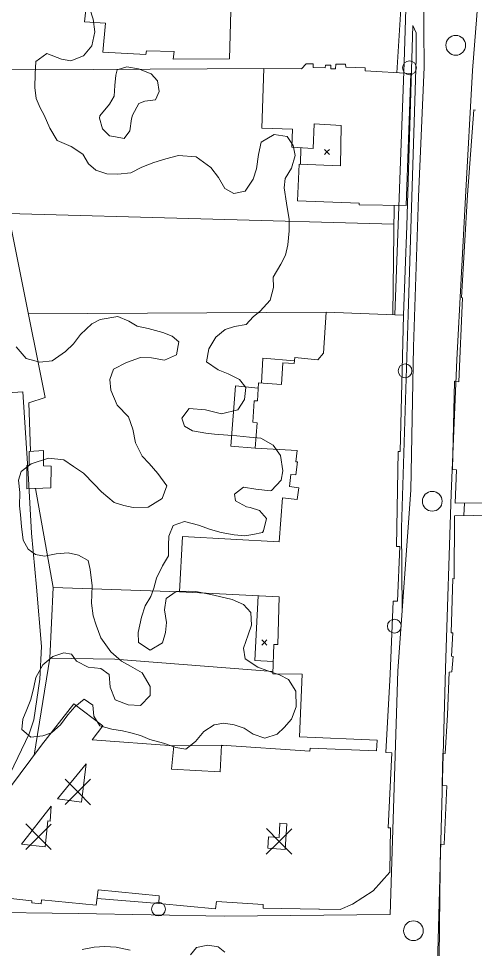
# Model space of a CAD drawing. Header units: metres. Extents: x 4652992 to 4879070, y 2074171 to 2309877.
# Drawn here: x 4654179.9 to 4654230.8, y 2309013.5 to 2309117 of the extents above; entities that cross this region are included whole.
import ezdxf

# ---------------------------------------------------------------- set-up
doc = ezdxf.new("R2010")
doc.units = ezdxf.units.M
doc.header["$MEASUREMENT"] = 0
doc.linetypes.add('DGN Style 2', pattern=[66.27138, 39.762828, -26.508552])
for name, color, linetype, lineweight in [('Level 18', 5, 'Continuous', 0), ('Level 30', 5, 'Continuous', 0), ('Level 31', 38, 'Continuous', 0), ('Level 35', 4, 'Continuous', 0), ('Level 37', 3, 'Continuous', 0), ('Level 39', 9, 'Continuous', 0), ('Level 40', 1, 'Continuous', 0), ('Level 45', 9, 'Continuous', 0), ('Level 54', 30, 'DGN Style 2', 0), ('Level 61', 4, 'Continuous', 0), ('Level 62', 4, 'Continuous', 0), ('Level 63', 3, 'Continuous', 0)]:
    doc.layers.add(name, color=color, linetype=linetype, lineweight=lineweight)

# ---------------------------------------------------------------- blocks, each defined once
blk = doc.blocks.new('COTA_12')
at = {"layer": 'Level 63', "ltscale": 0.2}
for p, q in [((-1.408662, 1.419362, 0.00024), (-0.000205, -0.00016, 0.00024)), ((1.419317, 1.408297, 0.00024), (-0.000205, -0.00016, 0.00024)), ((-0.000205, -0.00016, 0.00024), (-1.419727, -1.408617, 0.00024)), ((-0.000205, -0.00016, 0.00024), (1.408252, -1.419682, 0.00024))]:
    blk.add_line(p, q, dxfattribs=at)
blk = doc.blocks.new('AL_1')
at = {"layer": 'Level 45'}
blk.add_circle((2.1e-05, 1.3e-05, 3e-05), 1.100002, dxfattribs=at)
blk = doc.blocks.new('POSTE_1')
at = {"layer": 'Level 61'}
blk.add_circle((-4.7e-05, -1.9e-05, -2.4e-05), 0.770001, dxfattribs=at)
blk = doc.blocks.new('COTA_10')
at = {"layer": 'Level 39'}
for p, q in [((-1.408444, 1.419518, 3.9e-05), (1.3e-05, -4e-06, 3.9e-05)), ((1.419535, 1.408453, 3.9e-05), (1.3e-05, -4e-06, 3.9e-05)), ((1.3e-05, -4e-06, 3.9e-05), (-1.419509, -1.408461, 3.9e-05)), ((1.3e-05, -4e-06, 3.9e-05), (1.40847, -1.419526, 3.9e-05))]:
    blk.add_line(p, q, dxfattribs=at)
blk = doc.blocks.new('COTA_17')
at = {"layer": 'Level 63', "ltscale": 0.2}
for p, q in [((0.000105, 0.00022, -0.000125), (-1.419417, -1.408237, -0.000125)), ((-1.408352, 1.419742, -0.000125), (0.000105, 0.00022, -0.000125)), ((1.419627, 1.408677, -0.000125), (0.000105, 0.00022, -0.000125)), ((0.000105, 0.00022, -0.000125), (1.408562, -1.419302, -0.000125))]:
    blk.add_line(p, q, dxfattribs=at)

msp = doc.modelspace()

# ---------------------------------------------------------------- linework, layer by layer
at = {"layer": 'Level 18', "color": 30}
for points in [[(4654226.168449, 2308994.774468, 1317.95487), (4654226.507118, 2309010.421618, 1316.60487), (4654227.428358, 2309044.720447, 1314.59237), (4654228.071314, 2309064.153658, 1314.11737), (4654228.693884, 2309079.084184, 1313.71112), (4654229.643919, 2309097.169653, 1313.34862), (4654230.446915, 2309111.276022, 1313.16737), (4654231.256583, 2309121.668757, 1312.84862), (4654231.432309, 2309126.884398, 1312.72987), (4654231.57145, 2309134.103858, 1312.66737), (4654231.39028, 2309144.067126, 1312.49237), (4654231.304068, 2309151.847735, 1312.31112), (4654230.786243, 2309154.120024, 1312.294298)], [(4654221.274627, 2309017.348229, 1316.188163), (4654222.134782, 2309044.472765, 1314.604443), (4654223.558756, 2309064.564874, 1314.09416), (4654223.862801, 2309080.526129, 1313.667935), (4654224.436448, 2309097.20516, 1313.336772), (4654225.042303, 2309111.640338, 1313.14902), (4654224.976264, 2309120.130304, 1312.885896), (4654225.122185, 2309127.297377, 1312.709862), (4654225.511222, 2309134.802762, 1312.633184), (4654225.751931, 2309144.387716, 1312.465171), (4654225.88782, 2309151.787722, 1312.29277)], [(4654172.561932, 2309019.911529, 1306.375188), (4654175.411887, 2309026.048867, 1305.268938), (4654178.985571, 2309033.029004, 1304.225188), (4654181.092113, 2309037.437741, 1303.718938), (4654181.618774, 2309038.998476, 1303.481438), (4654182.275736, 2309043.524011, 1302.906438), (4654182.448018, 2309047.16053, 1302.537688), (4654181.890575, 2309053.768775, 1301.956438), (4654181.358677, 2309059.780372, 1301.475188), (4654181.026044, 2309065.830023, 1300.912688), (4654180.374367, 2309075.505228, 1300.106438), (4654177.526032, 2309075.313377, 1300.111217)], [(4654221.274627, 2309017.348229, 1316.188163), (4654202.806685, 2309017.171647, 1312.953852), (4654186.554646, 2309017.449219, 1309.491352), (4654174.967728, 2309017.593862, 1307.297602), (4654172.831034, 2309017.636297, 1306.881621)]]:
    msp.add_polyline3d(points, dxfattribs=at)
at = {"layer": 'Level 30', "color": 1}
for points in [[(4654203.389138, 2309112.552255, 1307.880207), (4654197.123271, 2309112.545276, 1307.367707), (4654197.20842, 2309113.389203, 1306.673957), (4654194.15132, 2309113.445955, 1304.955207), (4654194.08754, 2309113.053712, 1304.955207), (4654189.297853, 2309113.30959, 1303.811457), (4654189.575162, 2309116.539317, 1303.523957), (4654187.258479, 2309116.671513, 1302.711457), (4654187.654419, 2309120.449681, 1302.136457), (4654189.762942, 2309120.264088, 1302.130207), (4654189.660139, 2309119.334359, 1303.411457), (4654194.373477, 2309119.374756, 1306.505207), (4654194.461009, 2309120.363739, 1306.505207), (4654197.47563, 2309120.082086, 1307.455207), (4654197.578918, 2309121.403604, 1307.455207), (4654202.759688, 2309121.007995, 1307.873957), (4654202.631963, 2309119.313811, 1307.873957), (4654203.584113, 2309119.235883, 1307.861457), (4654203.389138, 2309112.552255, 1307.880207)], [(4654223.591779, 2309110.938111, 1314.510489), (4654223.06359, 2309096.258196, 1314.797989), (4654217.83262, 2309096.313934, 1314.204239), (4654217.833065, 2309096.507392, 1314.204239), (4654210.969699, 2309096.774478, 1314.060489), (4654211.159958, 2309100.839835, 1314.010489), (4654215.729572, 2309100.676881, 1313.941739), (4654215.80144, 2309105.154701, 1313.879239), (4654212.817398, 2309105.33754, 1314.047989), (4654212.709775, 2309102.609361, 1314.047989), (4654210.309994, 2309102.7362, 1314.072989), (4654210.397944, 2309104.735853, 1314.116739), (4654207.000831, 2309104.868905, 1314.110489), (4654207.192239, 2309111.49169, 1314.197989), (4654211.399369, 2309111.447842, 1314.179239), (4654211.937696, 2309112.00999, 1314.172989), (4654212.684861, 2309112.002028, 1314.172989), (4654212.713501, 2309111.622689, 1314.172989), (4654214.050568, 2309111.585151, 1314.197989), (4654214.07764, 2309111.869621, 1314.185489), (4654214.657167, 2309111.856091, 1314.222989), (4654214.674855, 2309111.458368, 1314.222989), (4654215.182929, 2309111.467051, 1314.222989), (4654215.221306, 2309111.963345, 1314.222989), (4654216.316967, 2309111.963683, 1314.251114), (4654216.318726, 2309111.652305, 1314.251114), (4654218.495116, 2309111.552498, 1314.351114), (4654218.479273, 2309111.224191, 1315.144864), (4654223.591779, 2309110.938111, 1314.510489)], [(4654233.417903, 2309063.16791, 1320.162068), (4654228.509088, 2309063.131088, 1318.665193), (4654228.656385, 2309066.832064, 1319.008943), (4654228.228526, 2309066.889316, 1319.008943), (4654228.431397, 2309076.687583, 1319.212068), (4654228.9028, 2309076.641523, 1319.212068), (4654229.326425, 2309085.97215, 1318.518318), (4654229.20814, 2309085.997451, 1318.518318), (4654229.885044, 2309097.437499, 1318.568318), (4654230.585148, 2309106.900696, 1318.580818), (4654230.779438, 2309106.845443, 1315.712068)], [(4654176.59062, 2309028.377723, 1306.954619), (4654182.457477, 2309036.179811, 1306.942119), (4654186.073916, 2309040.807538, 1306.929619), (4654189.277705, 2309038.3516, 1307.460869), (4654188.085449, 2309036.806203, 1311.579619), (4654197.20418, 2309036.11071, 1312.723369), (4654196.936121, 2309033.530036, 1314.254619), (4654202.346207, 2309033.213717, 1319.198369), (4654202.505879, 2309036.188469, 1319.192119), (4654212.31238, 2309035.538566, 1318.435869), (4654212.367376, 2309035.856565, 1318.373369), (4654219.762294, 2309035.570112, 1317.417119), (4654219.8273, 2309036.765265, 1317.373369), (4654211.189205, 2309037.12464, 1317.329619), (4654211.480863, 2309044.096732, 1317.260869), (4654208.213183, 2309044.148253, 1316.860869), (4654208.318373, 2309047.382008, 1316.892119), (4654208.753247, 2309047.385043, 1316.892119), (4654208.915214, 2309052.695944, 1322.610869), (4654197.81953, 2309053.270963, 1321.754619), (4654198.160871, 2309059.407046, 1321.767119), (4654208.911293, 2309058.826251, 1316.773369), (4654209.300742, 2309063.716104, 1315.923369), (4654210.91869, 2309063.533822, 1315.679619), (4654211.09358, 2309064.845309, 1315.260869), (4654210.08169, 2309064.979816, 1315.260869), (4654210.209863, 2309066.328537, 1315.260869), (4654210.786914, 2309066.273337, 1315.260869), (4654210.96669, 2309067.733654, 1315.254619), (4654210.761846, 2309067.736558, 1315.254619), (4654210.925438, 2309068.99596, 1315.254619), (4654206.256398, 2309069.258061, 1314.823369), (4654206.456792, 2309072.07646, 1314.692119), (4654205.974205, 2309072.125097, 1314.692119), (4654206.123491, 2309074.518422, 1314.692119), (4654206.504171, 2309074.505189, 1315.185869), (4654206.607998, 2309076.499483, 1315.185869), (4654209.158525, 2309076.322268, 1311.379619), (4654209.329376, 2309078.75186, 1311.292119), (4654210.586415, 2309078.673959, 1314.517119), (4654210.665005, 2309079.352033, 1314.517119), (4654213.23786, 2309079.088297, 1314.373369), (4654213.85064, 2309079.829329, 1314.367119), (4654214.153561, 2309084.383427, 1314.373369), (4654222.756183, 2309084.039643, 1316.098369)], [(4654222.756183, 2309084.039643, 1316.098369), (4654222.370071, 2309068.863973, 1316.292119), (4654222.148986, 2309068.863157, 1316.292119), (4654221.963846, 2309058.308798, 1321.826494), (4654222.357387, 2309058.292776, 1321.826494), (4654222.107416, 2309052.208584, 1321.795244), (4654221.591287, 2309052.236863, 1317.776494), (4654221.266627, 2309044.079126, 1317.720244), (4654220.786326, 2309035.362738, 1319.432744), (4654221.440665, 2309035.332465, 1319.432744), (4654221.032645, 2309027.009943, 1319.482744), (4654221.315996, 2309026.990277, 1321.295244), (4654221.229192, 2309022.070494, 1321.298369), (4654219.376203, 2309019.976547, 1321.323369), (4654217.071204, 2309018.509668, 1321.279619), (4654215.719853, 2309017.900309, 1321.267119), (4654213.41545, 2309017.943366, 1321.067119), (4654213.344371, 2309017.931333, 1318.398369), (4654207.129525, 2309018.06105, 1318.117119), (4654207.133216, 2309018.454783, 1315.929619), (4654201.924806, 2309018.804956, 1314.492119), (4654201.824761, 2309017.969253, 1314.492119), (4654195.523119, 2309018.580043, 1314.398369), (4654195.570835, 2309019.426918, 1313.429619), (4654188.760735, 2309020.091848, 1312.867119), (4654188.551349, 2309018.37474, 1312.554619), (4654182.473659, 2309018.997566, 1312.351494), (4654182.401842, 2309018.538125, 1312.351494), (4654181.379118, 2309018.646277, 1312.351494), (4654181.395872, 2309018.883525, 1312.351494), (4654179.054628, 2309019.142302, 1312.242119)], [(4654226.715331, 2309012.551562, 1324.037068), (4654226.816891, 2309019.337065, 1323.937068), (4654226.816891, 2309019.337065, 1320.824568), (4654226.889726, 2309025.177595, 1320.787068), (4654227.2802, 2309025.148632, 1319.768318), (4654227.572889, 2309031.683856, 1320.608943), (4654227.049627, 2309031.706952, 1320.605818), (4654227.124012, 2309035.314641, 1320.593318), (4654227.397348, 2309035.276744, 1319.096443), (4654227.659264, 2309039.56295, 1318.852693), (4654227.844654, 2309044.319246, 1318.740193), (4654228.124374, 2309044.341475, 1318.171443), (4654228.303014, 2309046.073164, 1317.930818), (4654228.100032, 2309046.089159, 1317.930818), (4654228.23997, 2309048.687378, 1317.855818), (4654228.05014, 2309048.700562, 1317.855818), (4654228.240971, 2309054.751002, 1317.774568), (4654228.382789, 2309054.707012, 1317.762068), (4654228.438781, 2309061.717055, 1317.105818), (4654234.622274, 2309061.826269, 1318.115193)], [(4654183.522268, 2309029.397438, 1307.957744), (4654180.227604, 2309025.186673, 1307.601494), (4654182.869384, 2309024.899655, 1312.804619), (4654183.170789, 2309027.771186, 1312.804619), (4654183.420004, 2309027.73863, 1312.795244), (4654183.522268, 2309029.397438, 1307.957744)], [(4654207.714986, 2309026.0073, 1316.110869), (4654208.903343, 2309025.933454, 1316.179619), (4654209.000576, 2309027.498152, 1316.179619), (4654209.778348, 2309027.44982, 1318.095244), (4654209.601399, 2309024.602307, 1317.960869), (4654207.63527, 2309024.724485, 1316.163994), (4654207.714986, 2309026.0073, 1316.110869)]]:
    msp.add_polyline3d(points, dxfattribs=at)
msp.add_3dface([(4654186.902188, 2309029.844652, 1311.588994), (4654187.440332, 2309034.119811, 1307.495244), (4654184.253968, 2309030.217277, 1307.857744)], dxfattribs=at)
at = {"layer": 'Level 31'}
msp.add_polyline3d([(4654182.689785, 2309068.987127, 1303.035869), (4654182.682122, 2309067.262843, 1303.276494), (4654183.542449, 2309067.246623, 1303.263994), (4654183.479888, 2309064.813215, 1303.251494), (4654180.821766, 2309064.738309, 1302.926494), (4654180.805673, 2309067.328467, 1302.835869), (4654181.087474, 2309067.331177, 1302.835869), (4654181.085794, 2309068.884335, 1302.773369), (4654182.689785, 2309068.987127, 1303.035869)], dxfattribs=at)
at = {"layer": 'Level 35'}
for p, q in [((4654222.812184, 2309123.947278, 1314.686457), (4654222.017138, 2309111.026223, 1314.211457)), ((4654211.274509, 2309100.83575, 1313.909375), (4654211.329793, 2309102.682299, 1313.909375)), ((4654229.480984, 2309061.735462, 1315.2875), (4654229.532788, 2309063.138767, 1315.2875)), ((4654202.697437, 2309036.175774, 1313.898369), (4654197.20418, 2309036.110709, 1312.473369)), ((4654188.644253, 2309019.136624, 1312.693275), (4654195.523119, 2309018.580042, 1313.005775))]:
    msp.add_line(p, q, dxfattribs=at)
at = {"layer": 'Level 35', "elevation": 1310.629619, "flags": 128}
msp.add_lwpolyline([(4654210.618176, 2309078.947995), (4654207.102482, 2309079.242415), (4654206.93023, 2309076.477094)], dxfattribs=at)
at = {"layer": 'Level 35'}
msp.add_polyline3d([(4654206.577579, 2309075.915202, 1310.073369), (4654204.070938, 2309076.174043, 1310.073369), (4654203.547833, 2309069.465229, 1310.185869), (4654206.256398, 2309069.258061, 1310.185869)], dxfattribs=at)
at = {"layer": 'Level 37'}
for p, q in [((4654221.562135, 2309084.08736, 1314.055617), (4654221.714208, 2309096.272574, 1314.055617)), ((4654221.688222, 2309094.19044, 1313.693117), (4654178.709692, 2309095.365278, 1301.689286)), ((4654214.153561, 2309084.383427, 1312.123369), (4654180.972056, 2309084.198279, 1302.885489)), ((4654183.745464, 2309053.757245, 1304.895244), (4654181.797264, 2309064.765799, 1303.045765))]:
    msp.add_line(p, q, dxfattribs=at)
at = {"layer": 'Level 37', "extrusion": (-0.0184470340820595, 0.9988702463930804, 0.0437942667960359), "elevation": 2220703.782033, "flags": 128}
msp.add_lwpolyline([(-4696050.871379, -96037.020337), (-4696031.918343, -96042.850931), (-4696017.941334, -96049.03572)], dxfattribs=at)
at = {"layer": 'Level 37', "extrusion": (-0.3628174596269311, 0.1091197693290209, 0.9254492784218061), "elevation": -1435448.095446, "flags": 128}
msp.add_lwpolyline([(-3551678.452269, 3509751.416519), (-3551674.864437, 3509736.701769), (-3551667.22371, 3509738.78031)], dxfattribs=at)
at = {"layer": 'Level 37'}
for points in [[(4654181.233677, 2309068.893812, 1302.79757), (4654181.053731, 2309074.302509, 1302.47257), (4654182.862552, 2309074.866818, 1303.88507), (4654177.614229, 2309100.772467, 1301.11007), (4654171.288616, 2309120.821527, 1293.76007), (4654170.408761, 2309134.764596, 1291.41007), (4654169.242882, 2309146.860056, 1290.08507), (4654163.35518, 2309159.79766, 1289.01007), (4654156.320499, 2309172.643889, 1289.36007), (4654145.670641, 2309183.625173, 1288.81007), (4654129.821234, 2309200.547472, 1285.36007), (4654124.102942, 2309204.415624, 1284.39472)], [(4654208.221079, 2309044.390975, 1314.107744), (4654190.605424, 2309045.752225, 1309.720244), (4654183.386914, 2309045.886265, 1305.682744), (4654181.623148, 2309035.070272, 1306.270244)]]:
    msp.add_polyline3d(points, dxfattribs=at)
at = {"layer": 'Level 40', "color": 3}
for points in [[(4654187.821832, 2309118.150244, 1307.095399), (4654188.198205, 2309116.992155, 1307.370399), (4654188.407437, 2309115.586316, 1307.645399), (4654188.068855, 2309114.014261, 1307.670399), (4654187.147738, 2309112.907229, 1307.670399), (4654185.72182, 2309112.361989, 1307.620399), (4654184.676885, 2309112.529083, 1307.495399), (4654183.049415, 2309113.161199, 1307.170399), (4654181.837032, 2309112.286678, 1307.270399), (4654181.762678, 2309110.884868, 1307.770399), (4654181.719357, 2309109.362993, 1308.195399), (4654181.854851, 2309108.143076, 1308.795399), (4654182.320632, 2309107.135965, 1309.570399), (4654182.767057, 2309106.303129, 1309.970399), (4654183.36864, 2309104.869966, 1309.995399), (4654184.211101, 2309103.498632, 1309.995399), (4654185.772514, 2309102.823954, 1310.120399), (4654187.069696, 2309101.979032, 1310.345399), (4654187.686948, 2309100.88277, 1310.570399), (4654188.506367, 2309100.196883, 1310.970399), (4654189.72213, 2309099.766364, 1311.320399), (4654190.965238, 2309099.726955, 1311.645399), (4654192.418193, 2309099.869438, 1312.020399), (4654193.638257, 2309100.515476, 1312.470399), (4654194.943736, 2309101.029802, 1312.920399), (4654196.280246, 2309101.424063, 1313.145399), (4654197.72552, 2309101.795028, 1313.345399), (4654199.68727, 2309101.65841, 1313.670399), (4654201.306751, 2309100.460911, 1313.845399), (4654202.153207, 2309099.372268, 1314.045399), (4654202.855873, 2309098.144293, 1314.420399), (4654203.873464, 2309097.586091, 1314.820399), (4654205.120566, 2309097.829373, 1315.120399), (4654206.034002, 2309099.164888, 1315.145399), (4654206.399622, 2309100.334186, 1315.170399), (4654206.62944, 2309101.929536, 1315.120399), (4654206.921322, 2309103.284756, 1315.120399), (4654208.362909, 2309104.166896, 1315.095399), (4654209.78852, 2309103.91827, 1315.070399), (4654210.483505, 2309102.918778, 1314.970399), (4654210.696732, 2309101.795631, 1314.820399), (4654210.28441, 2309100.409497, 1314.620399), (4654209.580822, 2309099.255875, 1314.420399), (4654209.467756, 2309098.202613, 1314.345399), (4654209.727377, 2309096.502436, 1314.320399), (4654210.018029, 2309094.682193, 1314.295399), (4654210.033084, 2309093.431362, 1314.295399), (4654209.869323, 2309091.878573, 1314.245399), (4654209.624142, 2309090.740189, 1314.245399), (4654209.118726, 2309089.71425, 1314.170399), (4654208.236322, 2309088.25867, 1313.695399), (4654208.274727, 2309087.116257, 1313.570399), (4654207.916788, 2309085.718476, 1313.295399), (4654206.797499, 2309084.483759, 1312.870399), (4654206.035842, 2309083.852959, 1312.670399), (4654205.227484, 2309083.005323, 1312.420399), (4654203.939129, 2309082.772135, 1312.345399), (4654202.921935, 2309082.436637, 1312.220399), (4654201.854635, 2309081.614073, 1311.820399), (4654201.067235, 2309080.289157, 1311.720399), (4654200.810737, 2309078.850671, 1311.570399), (4654202.118041, 2309077.96261, 1311.595399), (4654203.240158, 2309077.50133, 1311.670399), (4654204.498614, 2309076.900266, 1311.745399), (4654205.187528, 2309075.978562, 1311.845399), (4654205.071608, 2309074.675932, 1311.870399), (4654204.318608, 2309073.509586, 1311.870399), (4654202.500821, 2309073.068802, 1311.795399), (4654200.707224, 2309073.507796, 1311.645399), (4654198.909385, 2309073.671149, 1311.470399), (4654198.06167, 2309072.580373, 1311.645399), (4654198.367488, 2309071.685311, 1312.120399), (4654199.254312, 2309071.163746, 1312.670399), (4654200.752301, 2309070.898608, 1313.445399), (4654201.730856, 2309070.799896, 1313.845399), (4654203.210153, 2309070.704684, 1314.770399), (4654204.188708, 2309070.605972, 1315.195399), (4654205.603449, 2309070.469261, 1315.870399), (4654206.85892, 2309070.366621, 1315.795399), (4654208.242247, 2309069.572916, 1315.620399), (4654209.076707, 2309068.4267, 1315.457899), (4654209.315047, 2309066.7286, 1315.157899), (4654209.145599, 2309065.694169, 1314.882899), (4654208.069598, 2309064.551538, 1314.645399), (4654207.947021, 2309064.495381, 1314.582899), (4654206.330553, 2309064.676189, 1314.382899), (4654204.947845, 2309064.916841, 1314.120399), (4654203.945907, 2309064.115262, 1313.970399), (4654204.067191, 2309063.403023, 1314.157899), (4654205.273933, 2309062.733291, 1314.420399), (4654205.695875, 2309062.6431, 1314.532899), (4654206.727943, 2309062.312683, 1314.807899), (4654207.497118, 2309061.407051, 1315.032899), (4654207.174493, 2309060.048479, 1315.420399), (4654207.076173, 2309059.849874, 1315.457899), (4654205.982904, 2309059.644321, 1315.607899), (4654205.097024, 2309059.504249, 1315.757899), (4654203.902499, 2309059.594866, 1315.782899), (4654202.440677, 2309059.852428, 1315.795399), (4654201.270372, 2309060.18493, 1315.745399), (4654199.943172, 2309060.688435, 1315.245399), (4654198.370577, 2309061.079513, 1314.495399), (4654197.113599, 2309060.633709, 1314.120399), (4654196.64023, 2309059.470831, 1313.995399), (4654196.582054, 2309058.439047, 1313.970399), (4654196.60668, 2309057.279648, 1313.845399), (4654195.922112, 2309056.161912, 1313.670399), (4654195.264831, 2309054.789438, 1313.432899), (4654194.966344, 2309053.668375, 1312.907899), (4654194.62839, 2309052.748628, 1312.245399), (4654194.012155, 2309051.695465, 1311.820399), (4654193.573492, 2309050.439029, 1311.357899), (4654193.234533, 2309048.747968, 1310.832899), (4654193.265215, 2309047.611673, 1310.795399), (4654194.548695, 2309046.758758, 1310.895399), (4654195.921402, 2309047.59516, 1311.120399), (4654196.278557, 2309048.731241, 1311.132899), (4654196.38027, 2309049.839244, 1311.132899), (4654196.156957, 2309051.237139, 1311.082899), (4654196.351598, 2309052.518166, 1311.082899), (4654197.436675, 2309053.305814, 1311.432899), (4654198.802668, 2309053.344568, 1312.107899), (4654199.652068, 2309053.300831, 1312.707899), (4654201.293768, 2309052.950013, 1313.545399), (4654202.273492, 2309052.740654, 1313.920399), (4654203.665461, 2309052.388093, 1314.345399), (4654204.958792, 2309051.836173, 1314.770399), (4654205.763578, 2309050.947778, 1314.907899), (4654205.816597, 2309049.531164, 1314.920399), (4654205.476573, 2309048.474087, 1314.932899), (4654204.933562, 2309046.991957, 1314.982899), (4654205.117408, 2309045.795379, 1315.132899), (4654206.521863, 2309044.861503, 1315.632899), (4654207.525996, 2309044.509155, 1315.970399), (4654208.968852, 2309044.007947, 1316.470399), (4654209.970914, 2309043.518269, 1316.920399), (4654210.763777, 2309042.191548, 1317.457899), (4654210.806945, 2309040.473939, 1317.707899), (4654210.281064, 2309039.070813, 1318.045399), (4654209.475837, 2309038.168254, 1318.507899), (4654208.67839, 2309037.429361, 1318.807899), (4654207.306185, 2309036.978615, 1318.857899), (4654206.016493, 2309037.419539, 1318.407899), (4654205.001443, 2309038.104875, 1317.607899), (4654203.912164, 2309038.447863, 1316.795399), (4654202.762145, 2309038.638503, 1315.595399), (4654201.696771, 2309038.452846, 1315.420399), (4654200.537967, 2309037.708508, 1315.295399), (4654199.607623, 2309036.612249, 1315.232899), (4654198.537605, 2309035.766274, 1315.032899), (4654197.414065, 2309035.951255, 1314.620399), (4654196.044936, 2309036.409154, 1314.145399), (4654194.526282, 2309036.816342, 1314.020399), (4654193.492031, 2309037.285344, 1313.370399), (4654192.417811, 2309037.570005, 1312.420399), (4654191.464565, 2309037.773705, 1311.557899), (4654190.288068, 2309037.970004, 1311.020399), (4654188.954767, 2309038.337583, 1310.645399), (4654188.275098, 2309039.419678, 1310.082899), (4654188.15563, 2309040.65761, 1309.482899), (4654187.193538, 2309041.331628, 1308.795399), (4654186.170768, 2309040.448002, 1308.420399), (4654185.37125, 2309039.571778, 1308.332899), (4654184.573301, 2309038.447228, 1308.295399), (4654183.577011, 2309037.557943, 1308.107899), (4654182.621192, 2309037.238656, 1308.020399), (4654181.285318, 2309037.083248, 1307.970399), (4654180.278049, 2309037.932249, 1307.670399), (4654180.391182, 2309039.09292, 1307.407899), (4654180.816354, 2309040.159357, 1307.270399), (4654181.252946, 2309041.278463, 1307.270399), (4654181.608532, 2309042.66287, 1307.157899), (4654181.836931, 2309043.716247, 1306.970399), (4654182.618253, 2309045.147451, 1306.757899), (4654183.7054, 2309046.072429, 1306.757899), (4654184.954559, 2309046.466805, 1306.895399), (4654185.807598, 2309046.312072, 1307.582899), (4654186.359014, 2309045.532929, 1308.632899), (4654187.655984, 2309044.870013, 1309.495399), (4654189.067154, 2309044.733785, 1310.407899), (4654190.002767, 2309044.065425, 1310.870399), (4654190.082265, 2309042.643153, 1311.057899), (4654190.666936, 2309041.250703, 1311.057899), (4654192.092662, 2309040.670491, 1311.707899), (4654193.462293, 2309040.598249, 1311.907899), (4654194.562932, 2309041.713226, 1311.820399), (4654194.562369, 2309042.732867, 1311.732899), (4654193.671369, 2309044.245886, 1311.582899), (4654192.36505, 2309044.993463, 1311.532899), (4654191.347929, 2309045.541469, 1311.482899), (4654190.157377, 2309046.567408, 1311.420399), (4654189.054546, 2309048.125694, 1311.320399), (4654188.528543, 2309049.533162, 1311.320399), (4654188.204521, 2309050.594368, 1311.170399), (4654188.039876, 2309052.00728, 1311.107899), (4654188.09527, 2309053.926307, 1311.032899), (4654187.876988, 2309055.741885, 1310.732899), (4654187.646464, 2309056.730889, 1310.382899), (4654186.557693, 2309057.350479, 1309.707899), (4654185.441956, 2309057.588875, 1309.357899), (4654184.086734, 2309057.491486, 1308.807899), (4654182.803445, 2309057.21289, 1308.582899), (4654181.793969, 2309057.428582, 1308.407899), (4654180.97085, 2309057.991411, 1308.257899), (4654180.410102, 2309058.995693, 1308.157899), (4654180.240869, 2309060.524395, 1308.132899), (4654180.132129, 2309061.819053, 1308.132899), (4654180.019307, 2309062.838187, 1308.132899), (4654180.030286, 2309064.303242, 1308.132899), (4654179.911216, 2309065.689484, 1307.920399), (4654180.176918, 2309066.660229, 1307.795399), (4654181.308002, 2309067.501552, 1307.657899), (4654183.2345, 2309068.145728, 1307.632899), (4654184.951882, 2309067.94543, 1308.220399), (4654186.023785, 2309067.215781, 1308.595399), (4654187.143366, 2309066.448135, 1308.995399), (4654188.304551, 2309065.226703, 1309.307899), (4654189.125945, 2309064.38556, 1309.782899), (4654190.540838, 2309063.195698, 1310.332899), (4654191.636838, 2309062.850488, 1310.557899), (4654192.649223, 2309062.634079, 1310.732899), (4654194.328055, 2309062.663451, 1311.007899), (4654195.882272, 2309063.662338, 1311.107899), (4654196.405248, 2309065.048054, 1311.157899), (4654195.420717, 2309066.423238, 1311.232899), (4654194.432092, 2309067.521981, 1311.332899), (4654193.663981, 2309068.351733, 1311.382899), (4654192.927011, 2309069.840388, 1311.382899), (4654192.63926, 2309071.343944, 1311.332899), (4654192.157231, 2309072.722639, 1311.257899), (4654190.883332, 2309074.048752, 1310.882899), (4654190.180789, 2309075.696438, 1310.482899), (4654190.048793, 2309076.889383, 1310.382899), (4654190.461107, 2309078.021438, 1310.432899), (4654191.904663, 2309078.766663, 1310.707899), (4654193.473642, 2309079.318688, 1310.907899), (4654194.69178, 2309079.280149, 1310.982899), (4654196.141908, 2309079.025631, 1311.107899), (4654197.497753, 2309079.623215, 1311.107899), (4654197.754311, 2309081.065881, 1311.032899), (4654197.005057, 2309081.725213, 1310.882899), (4654195.973816, 2309082.112043, 1310.707899), (4654194.344981, 2309082.571152, 1310.632899), (4654193.119462, 2309082.833122, 1310.482899), (4654192.175931, 2309083.367592, 1310.407899), (4654190.954507, 2309083.906003, 1310.232899), (4654188.982212, 2309083.551118, 1310.082899), (4654188.045253, 2309083.085845, 1309.982899), (4654186.787785, 2309081.912598, 1309.857899), (4654186.002487, 2309080.860273, 1309.732899), (4654185.145049, 2309079.989758, 1309.582899), (4654183.644116, 2309078.979482, 1309.357899), (4654182.273509, 2309078.828759, 1309.157899), (4654180.739765, 2309079.212078, 1308.932899), (4654179.625716, 2309080.504022, 1308.682899)], [(4654191.973163, 2309111.675828, 1306.797931), (4654193.272814, 2309111.467336, 1306.960431), (4654194.666565, 2309110.91766, 1306.985431), (4654195.363783, 2309110.126317, 1306.960431), (4654195.555564, 2309108.940726, 1306.947931), (4654195.13367, 2309108.026115, 1306.847931), (4654193.976246, 2309107.85522, 1306.697931), (4654193.279713, 2309107.613552, 1306.585431), (4654192.578096, 2309106.312193, 1306.460431), (4654192.485777, 2309105.885317, 1306.435431), (4654192.283364, 2309104.560811, 1306.272931), (4654191.653065, 2309103.71874, 1306.172931), (4654190.683507, 2309103.898432, 1305.922931), (4654190.008441, 2309104.015066, 1305.885431), (4654189.251909, 2309104.791195, 1305.847931), (4654188.914728, 2309105.952089, 1305.785431), (4654188.945656, 2309106.22462, 1305.785431), (4654190.012617, 2309107.531495, 1305.960431), (4654190.541599, 2309108.423176, 1306.122931), (4654190.602304, 2309109.610533, 1306.197931), (4654190.737556, 2309110.754013, 1306.260431), (4654190.891267, 2309111.335236, 1306.322931), (4654191.973163, 2309111.675828, 1306.797931)], [(4654186.973493, 2309013.443688, 1313.342119), (4654188.316508, 2309013.70099, 1313.367119), (4654189.515307, 2309013.798721, 1313.504619), (4654190.75874, 2309013.723781, 1313.729619), (4654192.329049, 2309013.388763, 1314.067119)], [(4654199.032184, 2309012.856, 1316.754619), (4654199.706568, 2309013.691014, 1316.317119), (4654200.991592, 2309013.933497, 1316.042119), (4654202.128274, 2309013.745375, 1315.967119), (4654202.881069, 2309013.176899, 1316.067119)]]:
    msp.add_polyline3d(points, dxfattribs=at)
at = {"layer": 'Level 54', "linetype": 'Continuous'}
for points in [[(4654221.783786, 2309084.078503, 1312.772989), (4654222.819499, 2309112.176388, 1311.947989), (4654223.162226, 2309122.933538, 1312.922989), (4654223.622141, 2309127.876401, 1312.635489)], [(4654222.60622, 2309051.124697, 1314.035489), (4654222.515983, 2309060.375701, 1314.060489), (4654223.259199, 2309084.136585, 1313.860489), (4654224.153353, 2309112.66018, 1313.210489), (4654224.182518, 2309115.464794, 1312.997989), (4654223.802337, 2309116.262564, 1312.922989), (4654223.136336, 2309094.000826, 1312.172989), (4654222.756183, 2309084.039643, 1312.747989)]]:
    msp.add_polyline3d(points, dxfattribs=at)
at = {"layer": 'Level 62', "extrusion": (0.0001043346249788, 0.0017329433516363, 0.9999984930096776), "elevation": 5799.495891, "flags": 128}
msp.add_lwpolyline([(4654208.094979, 2309038.919768), (4654206.033248, 2309039.043898), (4654206.418101, 2309046.233889)], dxfattribs=at)

# ---------------------------------------------------------------- block references
at = {"layer": 'Level 39'}
for p in [(4654186.49515, 2309030.98565, 1306.7375), (4654182.11995, 2309026.00495, 1307.8875), (4654208.8996, 2309025.49055, 1315.675)]:
    msp.add_blockref('COTA_10', p, dxfattribs=at)
at = {"layer": 'Level 45'}
for p in [(4654228.56975, 2309114.07485, 1313.03645), (4654225.96105, 2309063.33245, 1314.11145), (4654223.86325, 2309015.54155, 1316.56985)]:
    msp.add_blockref('AL_1', p, dxfattribs=at)
at = {"layer": 'Level 61'}
for p in [(4654223.42265, 2309111.56455, 1312.21825), (4654222.92845, 2309077.85705, 1314.16825), (4654221.74075, 2309049.43385, 1314.49325), (4654195.47825, 2309017.95565, 1311.57955)]:
    msp.add_blockref('POSTE_1', p, dxfattribs=at)
at = {"layer": 'Level 63', "ltscale": 0.2, "xscale": 0.2, "yscale": 0.2, "zscale": 0.2}
for name, p in [('COTA_17', (4654214.23705, 2309102.21025, 1311.82815)), ('COTA_12', (4654207.26535, 2309047.6201, 1312.42645))]:
    msp.add_blockref(name, p, dxfattribs=at)

doc.saveas('drawing.dxf')
